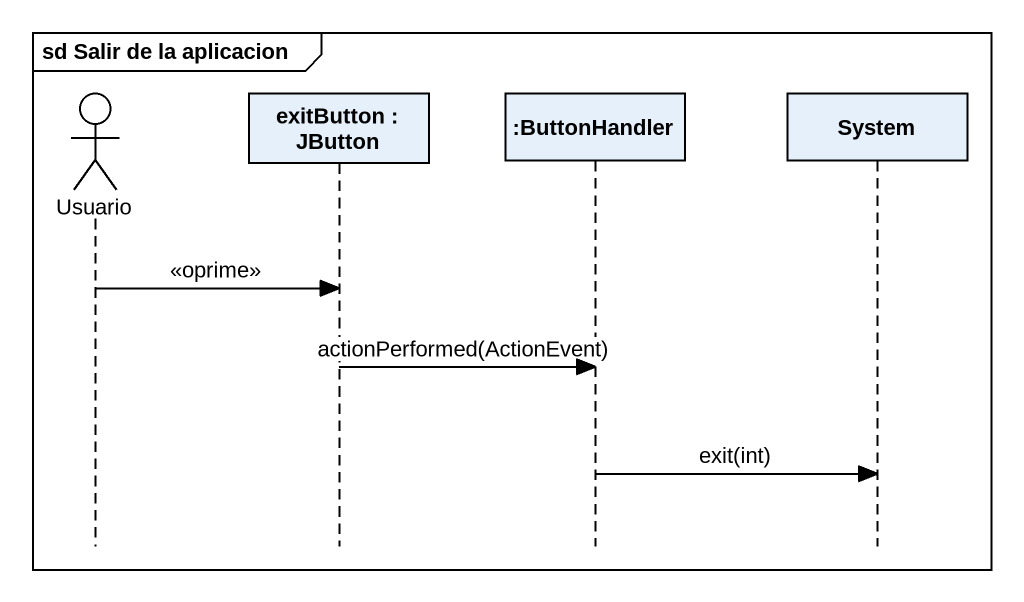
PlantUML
@startuml
mainframe sd Salir de la aplicacion
hide footbox
actor Usuario
participant "exitButton : JButton" as exitButton
participant ":ButtonHandler" as ButtonHandler
participant System

Usuario -> exitButton : <<oprime>>
exitButton -> ButtonHandler : actionPerformed(ActionEvent)
ButtonHandler -> System : exit(int)
@enduml
